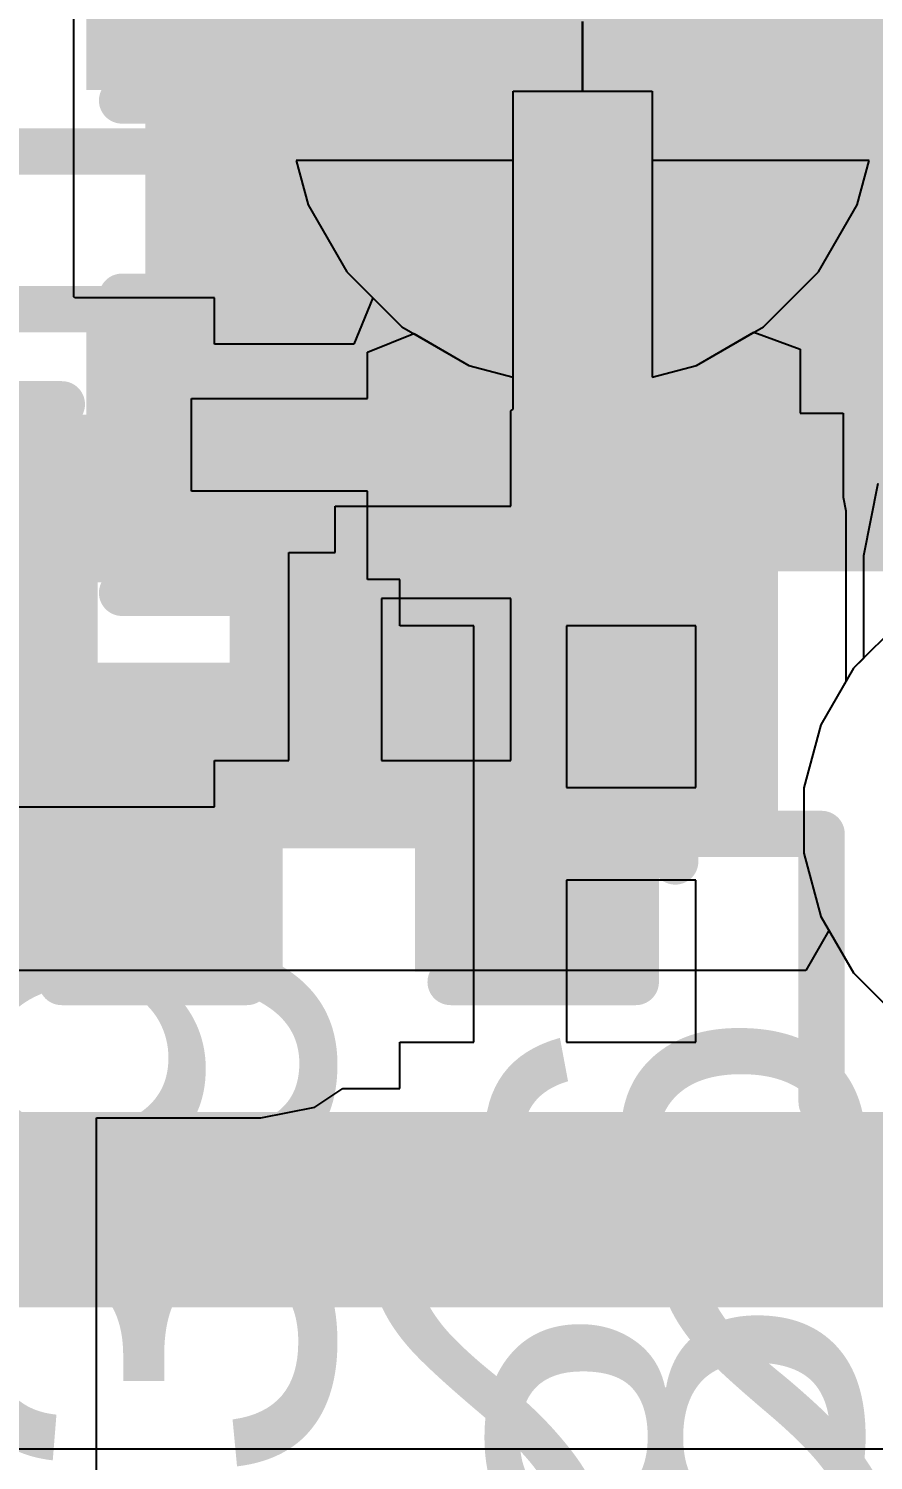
# Model space of a CAD drawing. Header units: inches. Extents: x -21 to 276, y -5 to 220.
# Drawn here: x 89.768 to 92.085, y 70.086 to 74.015 of the extents above; entities that cross this region are included whole.
import ezdxf

# ---------------------------------------------------------------- set-up
doc = ezdxf.new("R2010")
doc.units = ezdxf.units.IN
for name, color, linetype in [('Bottom Layer', 5, 'Continuous'), ('Bottom Overlay', 54, 'Continuous'), ('Bottom Paste', 16, 'Continuous'), ('Bottom Solder', 6, 'Continuous'), ('Drill Drawing', 1, 'Continuous'), ('Ground', 16, 'Continuous'), ('Power + Signal', 76, 'Continuous'), ('Top Layer', 1, 'Continuous'), ('Top Overlay', 2, 'Continuous'), ('Top Paste', 8, 'Continuous'), ('Top Solder', 216, 'Continuous'), ('Via Holes', 16, 'Continuous')]:
    doc.layers.add(name, color=color, linetype=linetype)
doc.styles.add('Arial', font='', dxfattribs={"height": 0.2})
doc.styles.get('Arial').set_extended_font_data('Arial')

# ---------------------------------------------------------------- blocks, each defined once
blk = doc.blocks.new('C___0402_B_173')
at = {"layer": 'Bottom Layer'}
for points in [[(-0.2413, 0.3175), (-0.2413, -0.3175), (-0.6985, -0.3175), (-0.6985, 0.3175)], [(0.6985, 0.3175), (0.6985, -0.3175), (0.2413, -0.3175), (0.2413, 0.3175)]]:
    blk.add_hatch(color=5, dxfattribs=at).paths.add_polyline_path(points)
at = {"layer": 'Bottom Paste'}
for points in [[(-0.2413, 0.3175), (-0.2413, -0.3175), (-0.6985, -0.3175), (-0.6985, 0.3175)], [(0.6985, 0.3175), (0.6985, -0.3175), (0.2413, -0.3175), (0.2413, 0.3175)]]:
    blk.add_hatch(color=16, dxfattribs=at).paths.add_polyline_path(points)
at = {"layer": 'Bottom Solder'}
for points in [[(-0.1813, 0.3775), (-0.1813, -0.3775), (-0.7585, -0.3775), (-0.7585, 0.3775)], [(0.7585, 0.3775), (0.7585, -0.3775), (0.1813, -0.3775), (0.1813, 0.3775)]]:
    blk.add_hatch(color=6, dxfattribs=at).paths.add_polyline_path(points)
at = {"layer": 'Bottom Overlay'}
for points in [[(-0.2794, 0.4064, 0.127, 0.127, 0), (-0.7874, 0.4064, 0.127, 0.127, 0)], [(-0.7874, 0.4064, 0.127, 0.127, 0), (-0.7874, -0.4064, 0.127, 0.127, 0)], [(0.7874, 0.4064, 0.127, 0.127, 0), (0.2794, 0.4064, 0.127, 0.127, 0)], [(0.7874, 0.4064, 0.127, 0.127, 0), (0.7874, -0.4064, 0.127, 0.127, 0)], [(-0.2794, -0.4064, 0.127, 0.127, 0), (-0.7874, -0.4064, 0.127, 0.127, 0)], [(0.7874, -0.4064, 0.127, 0.127, 0), (0.2794, -0.4064, 0.127, 0.127, 0)]]:
    blk.add_lwpolyline(points, format="xyseb", dxfattribs=at)
for points in [[(-0.8191, 0.4064, 0.0635, 0.0635, 1), (-0.7556, 0.4064, 0.0635, 0.0635, 1)], [(-0.8191, 0.4064, 0.0635, 0.0635, 1), (-0.7556, 0.4064, 0.0635, 0.0635, 1)], [(-0.3111, 0.4064, 0.0635, 0.0635, 1), (-0.2477, 0.4064, 0.0635, 0.0635, 1)], [(0.2477, 0.4064, 0.0635, 0.0635, 1), (0.3111, 0.4064, 0.0635, 0.0635, 1)], [(0.7556, 0.4064, 0.0635, 0.0635, 1), (0.8191, 0.4064, 0.0635, 0.0635, 1)], [(0.7556, 0.4064, 0.0635, 0.0635, 1), (0.8191, 0.4064, 0.0635, 0.0635, 1)], [(-0.8191, -0.4064, 0.0635, 0.0635, 1), (-0.7556, -0.4064, 0.0635, 0.0635, 1)], [(-0.8191, -0.4064, 0.0635, 0.0635, 1), (-0.7556, -0.4064, 0.0635, 0.0635, 1)], [(-0.3111, -0.4064, 0.0635, 0.0635, 1), (-0.2477, -0.4064, 0.0635, 0.0635, 1)], [(0.2477, -0.4064, 0.0635, 0.0635, 1), (0.3111, -0.4064, 0.0635, 0.0635, 1)], [(0.7556, -0.4064, 0.0635, 0.0635, 1), (0.8191, -0.4064, 0.0635, 0.0635, 1)], [(0.7556, -0.4064, 0.0635, 0.0635, 1), (0.8191, -0.4064, 0.0635, 0.0635, 1)]]:
    blk.add_lwpolyline(points, format="xyseb", close=True, dxfattribs=at)
blk = doc.blocks.new('C___0402_B_174')
at = {"layer": 'Bottom Layer'}
for points in [[(-0.2413, 0.3175), (-0.2413, -0.3175), (-0.6985, -0.3175), (-0.6985, 0.3175)], [(0.6985, 0.3175), (0.6985, -0.3175), (0.2413, -0.3175), (0.2413, 0.3175)]]:
    blk.add_hatch(color=5, dxfattribs=at).paths.add_polyline_path(points)
at = {"layer": 'Bottom Paste'}
for points in [[(-0.2413, 0.3175), (-0.2413, -0.3175), (-0.6985, -0.3175), (-0.6985, 0.3175)], [(0.6985, 0.3175), (0.6985, -0.3175), (0.2413, -0.3175), (0.2413, 0.3175)]]:
    blk.add_hatch(color=16, dxfattribs=at).paths.add_polyline_path(points)
at = {"layer": 'Bottom Solder'}
for points in [[(-0.1813, 0.3775), (-0.1813, -0.3775), (-0.7585, -0.3775), (-0.7585, 0.3775)], [(0.7585, 0.3775), (0.7585, -0.3775), (0.1813, -0.3775), (0.1813, 0.3775)]]:
    blk.add_hatch(color=6, dxfattribs=at).paths.add_polyline_path(points)
at = {"layer": 'Bottom Overlay'}
for points in [[(-0.2794, 0.4064, 0.127, 0.127, 0), (-0.7874, 0.4064, 0.127, 0.127, 0)], [(-0.7874, 0.4064, 0.127, 0.127, 0), (-0.7874, -0.4064, 0.127, 0.127, 0)], [(0.7874, 0.4064, 0.127, 0.127, 0), (0.2794, 0.4064, 0.127, 0.127, 0)], [(0.7874, 0.4064, 0.127, 0.127, 0), (0.7874, -0.4064, 0.127, 0.127, 0)], [(-0.2794, -0.4064, 0.127, 0.127, 0), (-0.7874, -0.4064, 0.127, 0.127, 0)], [(0.7874, -0.4064, 0.127, 0.127, 0), (0.2794, -0.4064, 0.127, 0.127, 0)]]:
    blk.add_lwpolyline(points, format="xyseb", dxfattribs=at)
for points in [[(-0.8191, 0.4064, 0.0635, 0.0635, 1), (-0.7556, 0.4064, 0.0635, 0.0635, 1)], [(-0.8191, 0.4064, 0.0635, 0.0635, 1), (-0.7556, 0.4064, 0.0635, 0.0635, 1)], [(-0.3111, 0.4064, 0.0635, 0.0635, 1), (-0.2477, 0.4064, 0.0635, 0.0635, 1)], [(0.2477, 0.4064, 0.0635, 0.0635, 1), (0.3111, 0.4064, 0.0635, 0.0635, 1)], [(0.7556, 0.4064, 0.0635, 0.0635, 1), (0.8191, 0.4064, 0.0635, 0.0635, 1)], [(0.7556, 0.4064, 0.0635, 0.0635, 1), (0.8191, 0.4064, 0.0635, 0.0635, 1)], [(-0.8191, -0.4064, 0.0635, 0.0635, 1), (-0.7556, -0.4064, 0.0635, 0.0635, 1)], [(-0.8191, -0.4064, 0.0635, 0.0635, 1), (-0.7556, -0.4064, 0.0635, 0.0635, 1)], [(-0.3111, -0.4064, 0.0635, 0.0635, 1), (-0.2477, -0.4064, 0.0635, 0.0635, 1)], [(0.2477, -0.4064, 0.0635, 0.0635, 1), (0.3111, -0.4064, 0.0635, 0.0635, 1)], [(0.7556, -0.4064, 0.0635, 0.0635, 1), (0.8191, -0.4064, 0.0635, 0.0635, 1)], [(0.7556, -0.4064, 0.0635, 0.0635, 1), (0.8191, -0.4064, 0.0635, 0.0635, 1)]]:
    blk.add_lwpolyline(points, format="xyseb", close=True, dxfattribs=at)
blk = doc.blocks.new('C___0402_B_175')
at = {"layer": 'Bottom Layer'}
for points in [[(-0.2413, 0.3175), (-0.2413, -0.3175), (-0.6985, -0.3175), (-0.6985, 0.3175)], [(0.6985, 0.3175), (0.6985, -0.3175), (0.2413, -0.3175), (0.2413, 0.3175)]]:
    blk.add_hatch(color=5, dxfattribs=at).paths.add_polyline_path(points)
at = {"layer": 'Bottom Paste'}
for points in [[(-0.2413, 0.3175), (-0.2413, -0.3175), (-0.6985, -0.3175), (-0.6985, 0.3175)], [(0.6985, 0.3175), (0.6985, -0.3175), (0.2413, -0.3175), (0.2413, 0.3175)]]:
    blk.add_hatch(color=16, dxfattribs=at).paths.add_polyline_path(points)
at = {"layer": 'Bottom Solder'}
for points in [[(-0.1813, 0.3775), (-0.1813, -0.3775), (-0.7585, -0.3775), (-0.7585, 0.3775)], [(0.7585, 0.3775), (0.7585, -0.3775), (0.1813, -0.3775), (0.1813, 0.3775)]]:
    blk.add_hatch(color=6, dxfattribs=at).paths.add_polyline_path(points)
at = {"layer": 'Bottom Overlay'}
for points in [[(-0.2794, 0.4064, 0.127, 0.127, 0), (-0.7874, 0.4064, 0.127, 0.127, 0)], [(-0.7874, 0.4064, 0.127, 0.127, 0), (-0.7874, -0.4064, 0.127, 0.127, 0)], [(0.7874, 0.4064, 0.127, 0.127, 0), (0.2794, 0.4064, 0.127, 0.127, 0)], [(0.7874, 0.4064, 0.127, 0.127, 0), (0.7874, -0.4064, 0.127, 0.127, 0)], [(-0.2794, -0.4064, 0.127, 0.127, 0), (-0.7874, -0.4064, 0.127, 0.127, 0)], [(0.7874, -0.4064, 0.127, 0.127, 0), (0.2794, -0.4064, 0.127, 0.127, 0)]]:
    blk.add_lwpolyline(points, format="xyseb", dxfattribs=at)
for points in [[(-0.8191, 0.4064, 0.0635, 0.0635, 1), (-0.7556, 0.4064, 0.0635, 0.0635, 1)], [(-0.8191, 0.4064, 0.0635, 0.0635, 1), (-0.7556, 0.4064, 0.0635, 0.0635, 1)], [(-0.3111, 0.4064, 0.0635, 0.0635, 1), (-0.2477, 0.4064, 0.0635, 0.0635, 1)], [(0.2477, 0.4064, 0.0635, 0.0635, 1), (0.3111, 0.4064, 0.0635, 0.0635, 1)], [(0.7556, 0.4064, 0.0635, 0.0635, 1), (0.8191, 0.4064, 0.0635, 0.0635, 1)], [(0.7556, 0.4064, 0.0635, 0.0635, 1), (0.8191, 0.4064, 0.0635, 0.0635, 1)], [(-0.8191, -0.4064, 0.0635, 0.0635, 1), (-0.7556, -0.4064, 0.0635, 0.0635, 1)], [(-0.8191, -0.4064, 0.0635, 0.0635, 1), (-0.7556, -0.4064, 0.0635, 0.0635, 1)], [(-0.3111, -0.4064, 0.0635, 0.0635, 1), (-0.2477, -0.4064, 0.0635, 0.0635, 1)], [(0.2477, -0.4064, 0.0635, 0.0635, 1), (0.3111, -0.4064, 0.0635, 0.0635, 1)], [(0.7556, -0.4064, 0.0635, 0.0635, 1), (0.8191, -0.4064, 0.0635, 0.0635, 1)], [(0.7556, -0.4064, 0.0635, 0.0635, 1), (0.8191, -0.4064, 0.0635, 0.0635, 1)]]:
    blk.add_lwpolyline(points, format="xyseb", close=True, dxfattribs=at)
blk = doc.blocks.new('C___0402_210')
at = {"layer": 'Top Layer'}
for points in [[(-0.6985, -0.3175), (-0.6985, 0.3175), (-0.2413, 0.3175), (-0.2413, -0.3175)], [(0.2413, -0.3175), (0.2413, 0.3175), (0.6985, 0.3175), (0.6985, -0.3175)]]:
    blk.add_hatch(color=1, dxfattribs=at).paths.add_polyline_path(points)
at = {"layer": 'Top Paste'}
for points in [[(-0.6985, -0.3175), (-0.6985, 0.3175), (-0.2413, 0.3175), (-0.2413, -0.3175)], [(0.2413, -0.3175), (0.2413, 0.3175), (0.6985, 0.3175), (0.6985, -0.3175)]]:
    blk.add_hatch(color=8, dxfattribs=at).paths.add_polyline_path(points)
at = {"layer": 'Top Solder'}
for points in [[(-0.7585, -0.3775), (-0.7585, 0.3775), (-0.1813, 0.3775), (-0.1813, -0.3775)], [(0.1813, -0.3775), (0.1813, 0.3775), (0.7585, 0.3775), (0.7585, -0.3775)]]:
    blk.add_hatch(color=216, dxfattribs=at).paths.add_polyline_path(points)
at = {"layer": 'Top Overlay'}
for points in [[(-0.7874, 0.4064, 0.127, 0.127, 0), (-0.7874, -0.4064, 0.127, 0.127, 0)], [(-0.2794, 0.4064, 0.127, 0.127, 0), (-0.7874, 0.4064, 0.127, 0.127, 0)], [(0.7874, 0.4064, 0.127, 0.127, 0), (0.2794, 0.4064, 0.127, 0.127, 0)], [(0.7874, 0.4064, 0.127, 0.127, 0), (0.7874, -0.4064, 0.127, 0.127, 0)], [(-0.2794, -0.4064, 0.127, 0.127, 0), (-0.7874, -0.4064, 0.127, 0.127, 0)], [(0.7874, -0.4064, 0.127, 0.127, 0), (0.2794, -0.4064, 0.127, 0.127, 0)]]:
    blk.add_lwpolyline(points, format="xyseb", dxfattribs=at)
for points in [[(-0.8191, 0.4064, 0.0635, 0.0635, 1), (-0.7556, 0.4064, 0.0635, 0.0635, 1)], [(-0.8191, 0.4064, 0.0635, 0.0635, 1), (-0.7556, 0.4064, 0.0635, 0.0635, 1)], [(-0.3111, 0.4064, 0.0635, 0.0635, 1), (-0.2477, 0.4064, 0.0635, 0.0635, 1)], [(0.2477, 0.4064, 0.0635, 0.0635, 1), (0.3111, 0.4064, 0.0635, 0.0635, 1)], [(0.7556, 0.4064, 0.0635, 0.0635, 1), (0.8191, 0.4064, 0.0635, 0.0635, 1)], [(0.7556, 0.4064, 0.0635, 0.0635, 1), (0.8191, 0.4064, 0.0635, 0.0635, 1)], [(-0.8191, -0.4064, 0.0635, 0.0635, 1), (-0.7556, -0.4064, 0.0635, 0.0635, 1)], [(-0.8191, -0.4064, 0.0635, 0.0635, 1), (-0.7556, -0.4064, 0.0635, 0.0635, 1)], [(-0.3111, -0.4064, 0.0635, 0.0635, 1), (-0.2477, -0.4064, 0.0635, 0.0635, 1)], [(0.2477, -0.4064, 0.0635, 0.0635, 1), (0.3111, -0.4064, 0.0635, 0.0635, 1)], [(0.7556, -0.4064, 0.0635, 0.0635, 1), (0.8191, -0.4064, 0.0635, 0.0635, 1)], [(0.7556, -0.4064, 0.0635, 0.0635, 1), (0.8191, -0.4064, 0.0635, 0.0635, 1)]]:
    blk.add_lwpolyline(points, format="xyseb", close=True, dxfattribs=at)

msp = doc.modelspace()

# ---------------------------------------------------------------- hatches: boundary and pattern name
at = {"layer": 'Bottom Layer'}
for points in [[(90.3732, 73.5485), (100.3046, 73.5485), (100.3046, 86.3732), (90.3732, 86.3732)], [(90.0877, 72.9349), (92.2093, 72.9349), (92.2093, 74.2243), (90.0877, 74.2243)], [(89.0567, 71.4145), (90.4047, 71.4145), (90.4047, 72.1227), (89.0567, 72.1227)]]:
    msp.add_hatch(color=5, dxfattribs=at).paths.add_polyline_path(points)
h = msp.add_hatch(color=5, dxfattribs=at)
edge = h.paths.add_edge_path()
edge.add_arc((91.2876, 73.8438), 0.3, 0, 360)
at = {"layer": 'Bottom Solder'}
h = msp.add_hatch(color=6, dxfattribs=at)
edge = h.paths.add_edge_path()
edge.add_arc((91.2876, 73.8438), 0.4016, 0, 360)
at = {"layer": 'Ground'}
msp.add_hatch(color=16, dxfattribs=at).paths.add_polyline_path([(90.3732, 73.0306), (100.3046, 73.0306), (100.3046, 86.3732), (90.3732, 86.3732)])
h = msp.add_hatch(color=16, dxfattribs=at)
edge = h.paths.add_edge_path()
edge.add_arc((91.2876, 73.8438), 0.3, 0, 360)
at = {"layer": 'Power + Signal'}
msp.add_hatch(color=76, dxfattribs=at).paths.add_polyline_path([(90.5021, 72.6284), (100.3046, 72.6284), (100.3046, 86.3732), (90.5021, 86.3732)])
h = msp.add_hatch(color=76, dxfattribs=at)
edge = h.paths.add_edge_path()
edge.add_arc((91.2876, 73.8438), 0.3, 0, 360)
at = {"layer": 'Top Layer'}
for points in [[(90.3732, 71.7659), (91.8232, 71.7659), (91.8232, 86.3732), (90.3732, 86.3732)], [(86.2907, 70.5064), (93.9792, 70.5064), (93.9792, 71.0418), (86.2907, 71.0418)]]:
    msp.add_hatch(color=1, dxfattribs=at).paths.add_polyline_path(points)
h = msp.add_hatch(color=1, dxfattribs=at)
edge = h.paths.add_edge_path()
edge.add_arc((91.2876, 73.8438), 0.3, 0, 360)
at = {"layer": 'Top Solder'}
h = msp.add_hatch(color=216, dxfattribs=at)
edge = h.paths.add_edge_path()
edge.add_arc((91.2876, 73.8438), 0.4016, 0, 360)
at = {"layer": 'Via Holes'}
h = msp.add_hatch(color=7, dxfattribs=at)
edge = h.paths.add_edge_path()
edge.add_arc((91.2876, 73.8438), 0.15, 0, 360)

# ---------------------------------------------------------------- linework, layer by layer
at = {"layer": 'Bottom Layer'}
for p, q in [((91.2876, 73.8438), (91.2876, 74.0343)), ((91.0971, 73.0583), (91.0971, 73.8438)), ((91.0971, 73.8438), (91.2876, 73.8438)), ((92.0731, 73.6533), (91.4781, 73.6533)), ((91.4781, 73.6533), (91.4781, 73.0583)), ((92.0405, 73.5319), (92.0731, 73.6533)), ((91.9342, 73.3477), (92.0405, 73.5319)), ((91.7837, 73.1972), (91.9342, 73.3477)), ((90.6973, 73.1272), (90.8243, 73.1782)), ((90.8243, 73.1782), (90.9757, 73.0908)), ((91.5995, 73.0908), (91.7837, 73.1972)), ((90.6973, 73.0003), (90.6973, 73.1272)), ((90.9757, 73.0908), (91.0971, 73.0583)), ((91.4781, 73.0583), (91.5995, 73.0908)), ((90.2147, 72.7463), (90.2147, 73.0003)), ((90.2147, 73.0003), (90.6973, 73.0003)), ((92.097, 72.7669), (92.0576, 72.5686)), ((90.6973, 72.7463), (90.2147, 72.7463)), ((90.6973, 72.5037), (90.6973, 72.7463)), ((92.0576, 72.5686), (92.0576, 72.2869)), ((90.7857, 72.5037), (90.6973, 72.5037)), ((90.7857, 72.3767), (90.7857, 72.5037)), ((90.9889, 72.3767), (90.7857, 72.3767)), ((90.9889, 71.8052), (90.9889, 72.3767)), ((91.5985, 72.3767), (91.2429, 72.3767)), ((91.2429, 72.3767), (91.2429, 71.9322)), ((91.5985, 71.9322), (91.5985, 72.3767)), ((92.0306, 72.26), (91.9409, 72.1047)), ((92.0576, 72.2869), (92.0306, 72.26)), ((91.9409, 72.1047), (91.8945, 71.9315)), ((91.2429, 71.9322), (91.5985, 71.9322)), ((91.8945, 71.9315), (91.8945, 71.7522)), ((90.9889, 71.2337), (90.9889, 71.8052)), ((91.8945, 71.7522), (91.9409, 71.579)), ((91.5985, 71.6782), (91.2429, 71.6782)), ((91.2429, 71.6782), (91.2429, 71.2337)), ((91.5985, 71.2337), (91.5985, 71.6782)), ((91.9409, 71.579), (92.0306, 71.4237)), ((92.0306, 71.4237), (92.1574, 71.2969)), ((90.7857, 71.1067), (90.7857, 71.2337)), ((90.7857, 71.2337), (90.9889, 71.2337)), ((91.2429, 71.2337), (91.5985, 71.2337)), ((90.5534, 71.0556), (90.6299, 71.1067)), ((90.6299, 71.1067), (90.7857, 71.1067)), ((90.4047, 71.026), (90.5534, 71.0556)), ((89.9538, 69.723), (89.9538, 71.026)), ((89.9538, 71.026), (90.4047, 71.026))]:
    msp.add_line(p, q, dxfattribs=at)
at = {"layer": 'Bottom Overlay'}
for points in [[(90.5322, 72.8732, 0.127, 0.127, 0), (91.9431, 72.8732, 0.127, 0.127, 0)], [(91.4334, 71.8052, 0.127, 0.127, 0), (91.9431, 71.8052, 0.127, 0.127, 0)], [(91.9431, 71.0692, 0.127, 0.127, 0), (91.9431, 71.8052, 0.127, 0.127, 0)]]:
    msp.add_lwpolyline(points, format="xyseb", dxfattribs=at)
for points in [[(90.5005, 72.8732, 0.0635, 0.0635, 1), (90.564, 72.8732, 0.0635, 0.0635, 1)], [(91.9114, 72.8732, 0.0635, 0.0635, 1), (91.9749, 72.8732, 0.0635, 0.0635, 1)], [(91.4017, 71.8052, 0.0635, 0.0635, 1), (91.4652, 71.8052, 0.0635, 0.0635, 1)], [(91.9114, 71.8052, 0.0635, 0.0635, 1), (91.9749, 71.8052, 0.0635, 0.0635, 1)], [(91.9114, 71.8052, 0.0635, 0.0635, 1), (91.9749, 71.8052, 0.0635, 0.0635, 1)], [(91.9114, 71.0692, 0.0635, 0.0635, 1), (91.9749, 71.0692, 0.0635, 0.0635, 1)]]:
    msp.add_lwpolyline(points, format="xyseb", close=True, dxfattribs=at)
at = {"layer": 'Drill Drawing'}
for points in [[(91.0336, 74.0978, 0.0508, 0.0508, 0), (91.2876, 73.5898, 0.0508, 0.0508, 0)], [(91.2876, 73.5898, 0.0508, 0.0508, 0), (91.5416, 74.0978, 0.0508, 0.0508, 0)]]:
    msp.add_lwpolyline(points, format="xyseb", dxfattribs=at)
msp.add_lwpolyline([(91.2749, 73.5898, 0.0254, 0.0254, 1), (91.3003, 73.5898, 0.0254, 0.0254, 1)], format="xyseb", close=True, dxfattribs=at)
msp.add_lwpolyline([(91.2749, 73.5898, 0.0254, 0.0254, 1), (91.3003, 73.5898, 0.0254, 0.0254, 1)], format="xyseb", close=True, dxfattribs=at)
at = {"layer": 'Ground'}
for p, q in [((91.0971, 73.6533), (90.5021, 73.6533)), ((90.5021, 73.6533), (90.5347, 73.5319)), ((91.0971, 73.0583), (91.0971, 73.6533)), ((92.0731, 73.6533), (91.4781, 73.6533)), ((91.4781, 73.6533), (91.4781, 73.0583)), ((92.0405, 73.5319), (92.0731, 73.6533)), ((90.5347, 73.5319), (90.641, 73.3477)), ((91.9342, 73.3477), (92.0405, 73.5319)), ((90.641, 73.3477), (90.7915, 73.1972)), ((91.7837, 73.1972), (91.9342, 73.3477)), ((90.7915, 73.1972), (90.9757, 73.0908)), ((91.5995, 73.0908), (91.7837, 73.1972)), ((90.9757, 73.0908), (91.0971, 73.0583)), ((91.4781, 73.0583), (91.5995, 73.0908)), ((92.1574, 72.3867), (92.0306, 72.26)), ((92.0306, 72.26), (91.9409, 72.1047)), ((91.9409, 72.1047), (91.8945, 71.9315)), ((91.8945, 71.9315), (91.8945, 71.7522)), ((91.8945, 71.7522), (91.9409, 71.579)), ((91.9409, 71.579), (92.0306, 71.4237)), ((92.0306, 71.4237), (92.1574, 71.2969))]:
    msp.add_line(p, q, dxfattribs=at)
at = {"layer": 'Power + Signal'}
for p, q in [((91.0971, 73.6533), (90.5021, 73.6533)), ((90.5021, 73.6533), (90.5347, 73.5319)), ((91.0971, 73.0583), (91.0971, 73.6533)), ((92.0731, 73.6533), (91.4781, 73.6533)), ((91.4781, 73.6533), (91.4781, 73.0583)), ((92.0405, 73.5319), (92.0731, 73.6533)), ((90.5347, 73.5319), (90.641, 73.3477)), ((91.9342, 73.3477), (92.0405, 73.5319)), ((90.641, 73.3477), (90.7915, 73.1972)), ((91.7837, 73.1972), (91.9342, 73.3477)), ((90.7915, 73.1972), (90.9757, 73.0908)), ((91.5995, 73.0908), (91.7837, 73.1972)), ((90.9757, 73.0908), (91.0971, 73.0583)), ((91.4781, 73.0583), (91.5995, 73.0908)), ((92.1574, 72.3867), (92.0306, 72.26)), ((92.0306, 72.26), (91.9409, 72.1047)), ((91.9409, 72.1047), (91.8945, 71.9315)), ((91.8945, 71.9315), (91.8945, 71.7522)), ((91.8945, 71.7522), (91.9409, 71.579)), ((91.9409, 71.579), (92.0306, 71.4237)), ((92.0306, 71.4237), (92.1574, 71.2969))]:
    msp.add_line(p, q, dxfattribs=at)
at = {"layer": 'Top Layer'}
for p, q in [((89.892, 73.2796), (89.892, 74.6136)), ((91.2876, 74.0343), (91.2876, 73.8438)), ((91.2876, 73.8438), (91.4781, 73.8438)), ((91.4781, 73.8438), (91.4781, 73.0583)), ((91.0971, 73.6533), (90.5021, 73.6533)), ((90.5021, 73.6533), (90.5347, 73.5319)), ((91.0971, 72.9712), (91.0971, 73.6533)), ((90.5347, 73.5319), (90.641, 73.3477)), ((90.641, 73.3477), (90.7123, 73.2764)), ((89.8946, 73.2764), (89.892, 73.2796)), ((90.2782, 73.2764), (89.8946, 73.2764)), ((90.2782, 73.1494), (90.2782, 73.2764)), ((90.7123, 73.2764), (90.6597, 73.1494)), ((91.5995, 73.0908), (91.7575, 73.1821)), ((91.7575, 73.1821), (91.8845, 73.1358)), ((90.6597, 73.1494), (90.2782, 73.1494)), ((91.8845, 73.1358), (91.8845, 72.9596)), ((91.4781, 73.0583), (91.5995, 73.0908)), ((91.091, 72.9666), (91.0971, 72.9712)), ((91.091, 72.7049), (91.091, 72.9666)), ((91.8845, 72.9596), (92.0021, 72.9596)), ((92.0021, 72.9596), (92.0021, 72.7292)), ((92.0021, 72.7292), (92.0095, 72.6917)), ((90.6084, 72.5779), (90.6084, 72.7049)), ((90.6084, 72.7049), (91.091, 72.7049)), ((92.0095, 72.6917), (92.0095, 72.2235)), ((90.4814, 72.0064), (90.4814, 72.5779)), ((90.4814, 72.5779), (90.6084, 72.5779)), ((91.091, 72.4509), (90.7354, 72.4509)), ((90.7354, 72.4509), (90.7354, 72.0064)), ((91.091, 72.0064), (91.091, 72.4509)), ((92.0095, 72.2235), (91.9409, 72.1047)), ((91.9409, 72.1047), (91.8945, 71.9315)), ((90.2782, 71.8794), (90.2782, 72.0064)), ((90.2782, 72.0064), (90.4814, 72.0064)), ((90.7354, 72.0064), (91.091, 72.0064)), ((91.8945, 71.9315), (91.8945, 71.7522)), ((89.2218, 71.8794), (90.2782, 71.8794)), ((91.8945, 71.7522), (91.9409, 71.579)), ((91.9409, 71.579), (91.9633, 71.5403)), ((91.9633, 71.5403), (91.8998, 71.4303)), ((91.8998, 71.4303), (89.2218, 71.4303)), ((86.2907, 70.1179), (92.7092, 70.1179))]:
    msp.add_line(p, q, dxfattribs=at)
at = {"layer": 'Top Overlay'}
for points in [[(90.17, 73.6777, 0.127, 0.127, 0), (90.17, 74.1557, 0.127, 0.127, 0)], [(89.2923, 73.6777, 0.127, 0.127, 0), (90.17, 73.6777, 0.127, 0.127, 0)], [(88.9077, 73.245, 0.127, 0.127, 0), (90.8902, 73.245, 0.127, 0.127, 0)], [(91.5416, 71.7296, 0.127, 0.127, 0), (91.5416, 72.5892, 0.127, 0.127, 0)], [(91.5416, 72.5892, 0.127, 0.127, 0), (92.3215, 72.5892, 0.127, 0.127, 0)]]:
    msp.add_lwpolyline(points, format="xyseb", dxfattribs=at)
for points in [[(90.1382, 73.6777, 0.0635, 0.0635, 1), (90.2017, 73.6777, 0.0635, 0.0635, 1)], [(90.1382, 73.6777, 0.0635, 0.0635, 1), (90.2017, 73.6777, 0.0635, 0.0635, 1)], [(90.8584, 73.245, 0.0635, 0.0635, 1), (90.9219, 73.245, 0.0635, 0.0635, 1)], [(91.5098, 72.5892, 0.0635, 0.0635, 1), (91.5733, 72.5892, 0.0635, 0.0635, 1)], [(91.5098, 72.5892, 0.0635, 0.0635, 1), (91.5733, 72.5892, 0.0635, 0.0635, 1)], [(91.5098, 71.7296, 0.0635, 0.0635, 1), (91.5733, 71.7296, 0.0635, 0.0635, 1)]]:
    msp.add_lwpolyline(points, format="xyseb", close=True, dxfattribs=at)

# ---------------------------------------------------------------- block references
at = {"rotation": 180}
for name, p in [('C___0402_B_175', (89.7448, 74.2243)), ('C___0402_B_174', (89.7448, 72.8732)), ('C___0402_210', (90.1385, 72.5779)), ('C___0402_B_173', (90.646, 71.8052))]:
    msp.add_blockref(name, p, dxfattribs=at)

# ---------------------------------------------------------------- texts
at = {"layer": 'Bottom Overlay', "style": 'Arial', "text_generation_flag": 2}
msp.add_text('C22', height=1.016, dxfattribs=at).set_placement((93.226, 69.8756))
at = {"layer": 'Top Overlay', "style": 'Arial'}
for s, rotation, p in [('#', 180, (91.826, 73.8717)), ('C39', 90, (90.6006, 68.9906)), ('R86', 90, (92.0494, 68.7316))]:
    msp.add_text(s, height=1.016, rotation=rotation, dxfattribs=at).set_placement(p)

doc.saveas('drawing.dxf')
